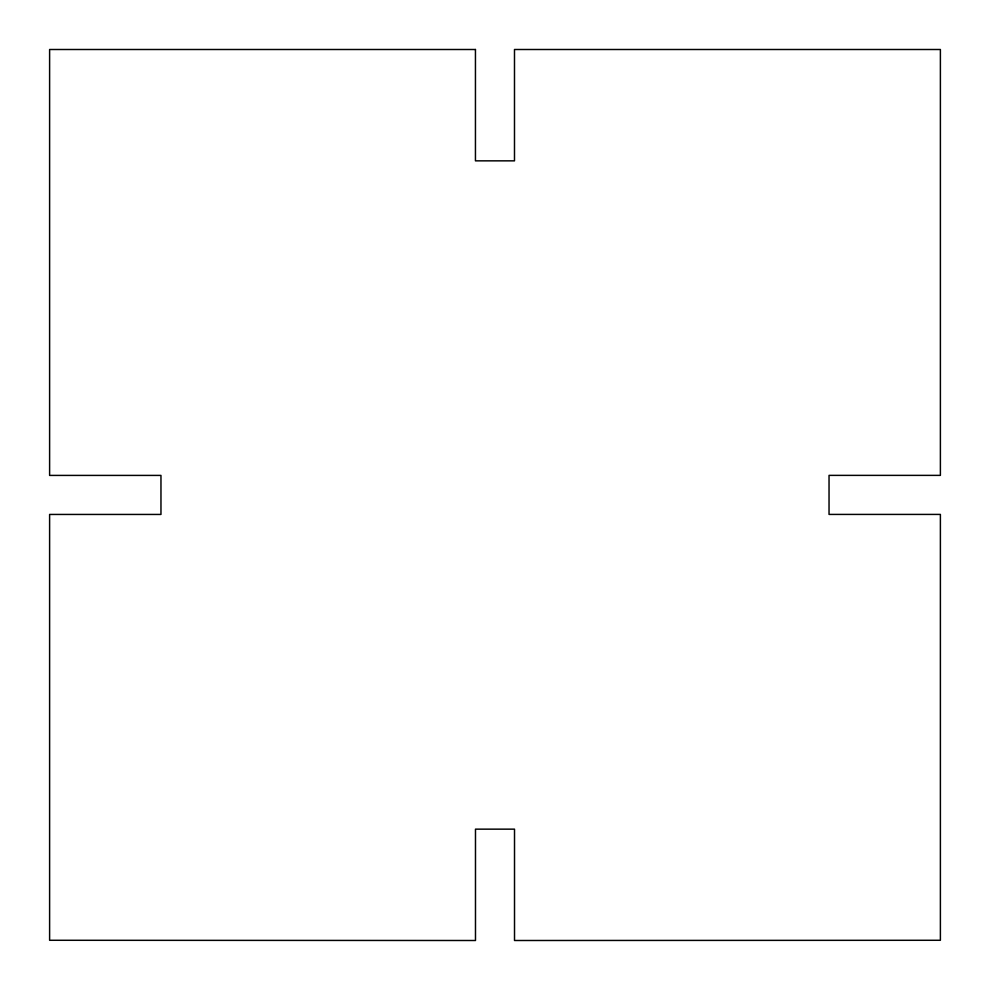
<?xml version="1.0" encoding="UTF-8"?>
<svg xmlns="http://www.w3.org/2000/svg" width="990" height="990" viewBox="0 0 990 990"><rect width="100%" height="100%" fill="white"/><g stroke="black" fill="none" stroke-linecap="round" stroke-linejoin="round"><path stroke-width="1.49" d="M475.447 49.5L49.611 49.5L49.611 475.41L160.962 475.41L160.962 514.441L49.611 514.441L49.611 940.277L475.485 940.5L475.485 829.15L514.515 829.15L514.515 940.5L940.389 940.277L940.389 514.416L829.038 514.416L829.038 475.373L940.389 475.373L940.389 49.5L514.491 49.5L514.491 160.85L475.447 160.85L475.447 49.5"/></g></svg>
